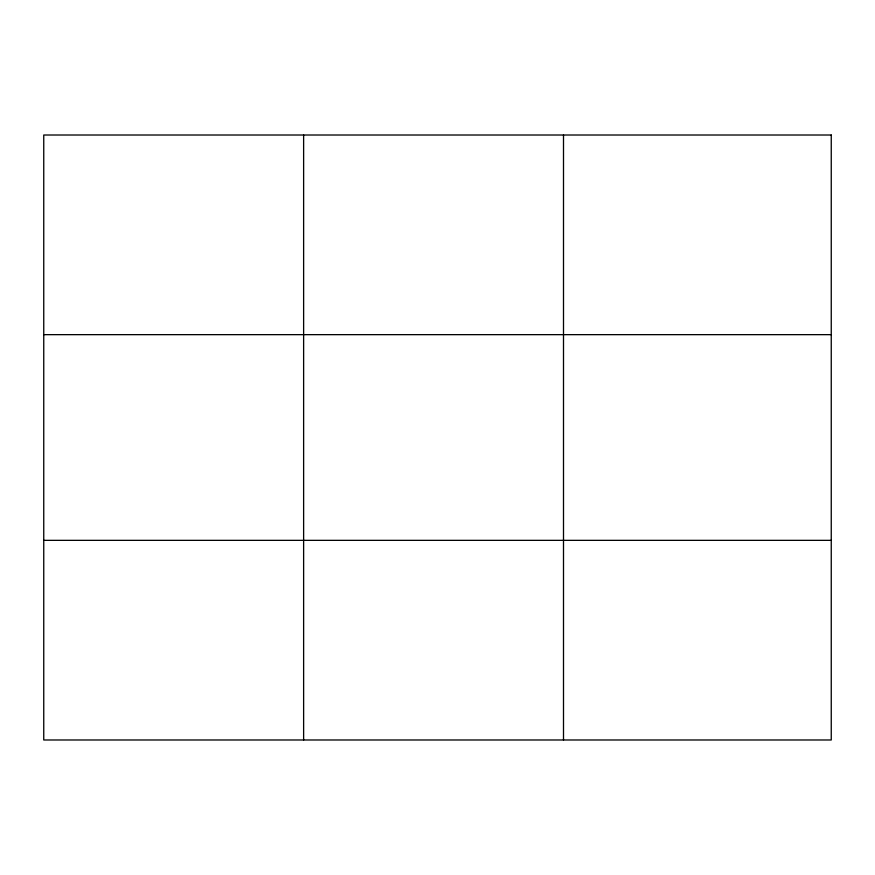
<?xml version="1.0" encoding="UTF-8"?>
<svg xmlns="http://www.w3.org/2000/svg" width="875" height="875" viewBox="0 0 875 875"><rect width="100%" height="100%" fill="white"/><g stroke="black" fill="none" stroke-linecap="round" stroke-linejoin="round"><path stroke-width="1.31" d="M303.625 739.987L303.625 135.012M563.5 739.987L563.5 135.012M43.75 334.655L831.25 334.655M43.75 540.345L831.25 540.345M831.25 135.012L831.25 739.987L43.75 739.987L43.75 135.012L831.25 135.012"/></g></svg>
